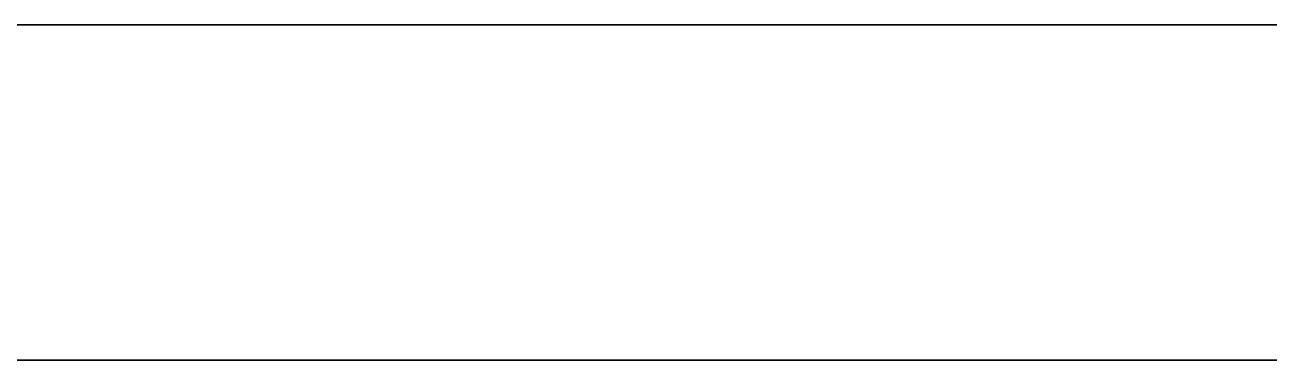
# Model space of a CAD drawing. Extents: x -2 to 217, y -2 to 10.
# Drawn here: x 35.104 to 38.814, y -0.5 to 0.5 of the extents above; entities that cross this region are included whole.
import ezdxf

# ---------------------------------------------------------------- set-up
doc = ezdxf.new("R2010")
doc.units = 0
doc.layers.add('UB3D', color=1, linetype='CONTINUOUS')

msp = doc.modelspace()

# ---------------------------------------------------------------- linework, layer by layer
at = {"layer": 'UB3D', "color": 94}
for points in [[(-2.286, 0.5, -81.534), (216.662, 0.5, -81.534), (216.662, -0.5, -81.534), (-2.286, -0.5, -81.534)], [(216.662, 0.5, 72.136), (-2.286, 0.5, 72.136), (-2.286, -0.5, 72.136), (216.662, -0.5, 72.136)], [(-2.286, 0.5, 72.136), (-2.286, 0.5, -81.534), (216.662, 0.5, -81.534)], [(-2.286, 0.5, 72.136), (216.662, 0.5, -81.534), (216.662, 0.5, 72.136)], [(-2.286, 0.5, 72.136), (216.662, 0.5, 72.136), (-2.286, 0.5, 72.136)], [(-2.286, -0.5, 72.136), (216.662, -0.5, 72.136), (216.662, -0.5, -81.534)], [(-2.286, -0.5, 72.136), (216.662, -0.5, -81.534), (-2.286, -0.5, -81.534)]]:
    msp.add_3dface(points, dxfattribs=at)

doc.saveas('drawing.dxf')
